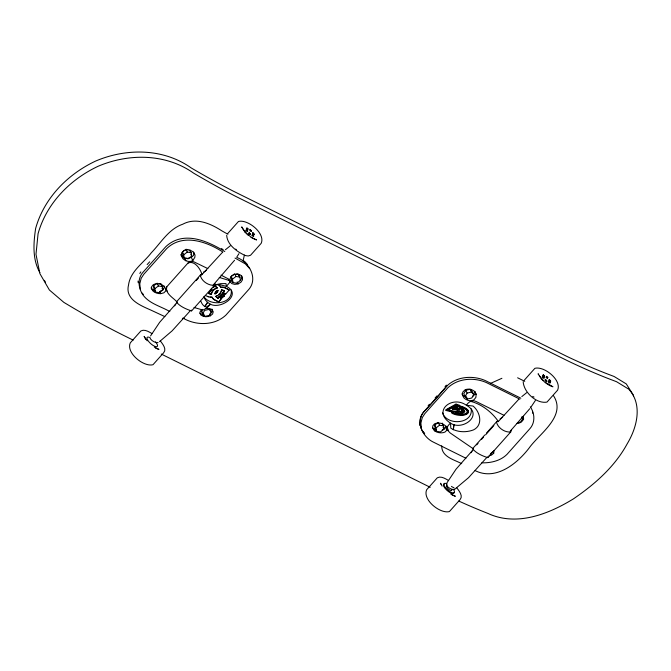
<?xml version="1.0" encoding="UTF-8"?>
<svg xmlns="http://www.w3.org/2000/svg" width="671" height="671" viewBox="0 0 671 671"><rect width="100%" height="100%" fill="white"/><g stroke="black" fill="none" stroke-linecap="round" stroke-linejoin="round"><path stroke-width="1.01" d="M464.592 411.113L463.443 409.486A21.875 15.911 -23.7 0 0 460.08 407.607L459.509 407.876L460.423 408.572M511.277 430.22L510.748 431.931L487.851 457.63C482.399 456.054 475.898 453.026 472.56 448.706L484.781 434.993M226.681 235.278C227.243 244.923 237.081 251.784 245.141 255.466M215.089 283.598L214.46 285.242L191.596 310.899C186.219 309.272 179.518 306.244 176.398 301.95L200.872 274.489L201.904 274.187C200.252 268.652 194.498 260.18 187.964 263.049L166.744 286.853L166.072 289.553L167.23 291.239M476.142 394.338L475.882 397.391L473.919 399.849C470.614 401.795 466.571 400.386 463.971 397.945L462.428 395.076L462.747 392.149L464.844 389.968C468.106 388.266 471.923 389.172 474.607 391.487L476.142 394.338L474.682 391.336M447.339 427.041L448.111 430.799L450.157 432.954L473.214 448.74M244.403 255.064L243.036 260.969M459.316 409.637L456.792 406.936M475.085 392.065L474.607 394.649L472.434 396.67M523.179 381.69C523.757 392.183 536.397 404.059 546.982 402.088L557.593 390.178C562.088 380.314 544.315 365.812 534.888 368.32L524.277 380.222M222.915 295.819L222.847 297.144L222.915 295.819L224.357 296.062L223.057 296.129M462.982 410.4L462.193 411.608M488.991 455.81L491.457 455.131L493.697 453.269L494.007 450.451M246.366 228.366L247.75 229.985L246.827 227.846L248.345 229.063L247.389 229.054M247.356 231.185L247.23 231.587L245.712 230.371L246.668 230.379M249.654 229.994L250.216 231.201L251.164 231.21M250.132 234.414L249.998 234.816L248.488 233.6L249.436 233.609M252.422 233.223L252.984 234.431L253.932 234.439M253.42 236.041L253.286 236.444L251.776 235.227L252.724 235.236M542.26 376.817L542.822 378.025L543.778 378.025M544.29 376.431L544.164 376.825L542.646 375.609L543.602 375.617M548.316 381.673L548.878 382.881L549.834 382.889M548.836 380.071L549.398 381.279L550.346 381.287M468.098 412.69L468.366 411.248M220.776 296.842L221.22 295.768L220.088 295.492L221.363 296.079L220.918 297.144L221.942 296.146L222.847 297.144M229.952 282.063L229.264 280.503L219.232 277.417M487.851 457.63L487.582 456.8M166.744 286.853C164.957 293.504 173.227 297.714 177.11 302.017L176.398 301.95M150.556 335.928L159.623 322.348L176.976 302.613M446.97 482.776L456.045 469.188L473.39 449.453M210.006 309.105L211.306 311.889L209.318 315.353L204.982 316.351L202.642 313.877L201.342 311.092L202.34 309.356M202.642 313.877L204.638 310.413L208.966 309.423L211.306 311.889M203.028 314.699L203.682 313.558M465.783 390.287L463.795 393.751L465.095 396.536L467.435 399.01L471.763 398.012L473.76 394.548L472.459 391.763L470.119 389.289L465.783 390.287L467.083 393.072L465.095 396.536M465.481 397.358L466.135 396.217M490.09 454.98L491.088 453.252M521.937 416.725L522.81 418.578L520.813 422.042L517.349 422.839M523.305 416.272L523.598 419.073C522.382 421.807 519.58 423.535 516.603 423.535M238.96 253.646L236.838 256.976M535.374 400.495L530.979 407.087M174.611 305.867L175.685 304.223M229.608 282.566L226.412 286.383L219.174 284.521L213.554 285.116M471.025 452.715L472.099 451.071M139.794 273.474L140.851 271.889M240.134 280.595L241.795 278.322L241.669 275.706M470.967 401.459C481.577 404.143 491.633 411.994 497.983 420.943L496.49 421.984C497.605 427.788 504.928 432.778 510.748 431.931M234.565 260.247L213.143 285.091M149.834 337.379C150.321 340.189 155.227 343.183 158.037 342.571M446.718 484.152C445.066 486.123 453.068 491.138 454.359 488.983M529.788 408.698L510.228 431.185M191.596 310.899L191.445 310.128M192.812 260.591L194.85 257.303L195.035 255.081L193.508 252.229C190.824 249.914 186.999 249.008 183.737 250.702L181.64 252.892L181.329 255.819L182.873 258.687C185.473 261.128 189.507 262.537 192.812 260.591L191.327 257.412L193.5 255.383L193.978 252.808L193.575 252.078M520.864 398.188L485.292 380.566C472.887 375.181 456.683 376.33 446.76 386.119A577.781 338.595 -63.6 0 1 435.63 399.144A577.781 338.595 -63.6 0 1 424.173 411.466C414.753 421.078 422.545 436.896 433.139 442.004L465.909 458.234M200.872 274.489L200.31 275.152C201.233 281.023 208.647 285.905 214.46 285.242M445.066 386.588L446.307 385.146M435.102 398.012L436.972 395.882M227.863 233.374L238.473 221.472C247.901 218.972 265.674 233.474 261.178 243.338L250.568 255.24L248.195 255.986L245.536 255.592M196.335 280.436L198.423 278.096M200.512 275.756L201.904 274.187M201.686 274.892L222.302 252.497M190.455 310.556L172.128 330.845L159.539 341.606M214.795 286.039L213.386 287.616M215.022 286.14A8.866 6.5 -25 0 1 217.06 287.725L217.203 288.027A7.146 5.242 -25 0 0 211.499 294.426L211.357 294.116A11.776 8.639 -25 0 1 208.48 293.185L212.162 289.05L209.855 292.103M218.939 296.758L218.058 298.201L218.939 296.758L221.774 298.394L218.578 301.984L214.519 299.954A10.971 8.052 -25 0 1 212.095 297.312A12.564 9.218 -25 0 1 207.658 296.574L205.284 295.399M218.293 284.429A14.016 10.283 -25 0 1 220.709 287.096A9.184 6.744 -25 0 1 225.288 287.809L229.264 290.006L225.666 294.032L222.847 292.405L224.307 290.769A6.895 5.058 -25 0 0 223.242 290.216M222.99 292.707L224.45 291.08A6.895 5.058 -25 0 0 221.606 290.14L221.464 289.838A6.895 5.058 -25 0 1 222.52 289.998M220.935 294.007L222.118 294.653L222.94 293.73L221.975 294.351L220.935 294.007L221.38 295.29L220.231 295.802M223.376 295.047L224.223 294.099L223.518 295.349L224.357 296.062M218.578 301.984L221.631 298.092M446.936 385.9L423.98 411.659C418.612 417.823 418.914 427.754 424.466 433.684M486.374 433.206L497.001 421.279M476.662 444.873L478.037 443.33M481.476 439.471L483.539 437.157M485.603 434.842L493.856 425.582M498.1 421.732L518.725 399.346M486.869 457.404L468.543 477.685L454.259 489.671M147.159 264.584L149.692 261.807M428.157 405.661L429.423 404.269M446.836 430.237L444.974 432.074C440.512 434.162 432.032 432.09 432.703 426.026L434.439 423.913C439.052 421.413 447.482 424.248 446.836 430.237L445.351 427.058L443.69 429.331L442.189 429.994M490.761 453.638L492.933 451.617L493.697 453.269M187.964 263.049L191.042 261.539L193.575 261.682L207.876 268.618M207.012 307.914L210.493 304.24C220.876 309.776 242.801 294.452 226.412 286.383L226.001 283.648L225.347 283.59L220.684 283.64L213.688 285.376M225.397 249.755L230.254 245.838M521.812 396.595L526.668 392.678M207.054 307.997L202.927 310.061L194.003 307.469M190.136 251.625L189.91 249.947L191.21 252.732L191.663 256.096L188.148 258.805L184.189 258.159L182.889 255.366L182.437 252.002L185.246 249.838M180.793 254.544L181.732 256.255L182.889 255.366M184.189 258.159L183.737 254.795L187.251 252.078L191.21 252.732M159.111 283.498L161.09 283.825L162.39 286.609L162.835 289.973L159.321 292.682L155.362 292.036L154.062 289.243L153.617 285.88L156.427 283.716M151.025 287.884L152.913 290.132L154.062 289.243M155.362 292.036L154.917 288.673L158.431 285.955L162.39 286.609M236.653 274.02L238.633 274.347L239.933 277.131L240.377 280.495L236.871 283.212L232.912 282.558L231.612 279.773L231.16 276.41L233.969 274.238M231.612 279.773L230.455 280.663L232.803 281.627M232.912 282.558L232.46 279.195L235.974 276.486L239.933 277.131M434.716 425.137L438.23 422.428L439.53 425.221L443.489 425.867L443.942 429.23L440.428 431.948L436.469 431.294L435.169 428.501L434.716 425.137L436.016 427.93L436.469 431.294M435.169 428.501L434.011 429.398L434.758 430.983M436.016 427.93L439.53 425.221M204.99 271.336L206.249 270.371M202.172 309.817L200.478 310.95L199.773 313.055L200.931 315.093C204.445 317.609 209.679 317.266 212.598 314.011L213.235 311.78L212.095 309.767L209.52 308.61L206.081 308.585M502.663 417.219L500.13 418.788M490.644 383.351L501.916 378.293M220.918 297.144L222.076 296.456M238.062 283.925L240.906 282.248L242.491 279.815L242.357 277.182L240.528 275.043L237.526 274.036L234.171 274.464L231.386 276.267L229.927 278.977L230.111 281.703L231.822 283.59L234.724 284.378L238.062 283.925L237.131 281.921M204.814 271.394L203.716 271.94M459.3 405.259L455.995 404.11L445.779 409.813L446.081 410.493L453.302 412.237A0.872 0.629 -23.7 0 0 452.137 412.631A0.872 0.629 -23.7 0 0 452.363 413.504C465.146 419.291 477.978 410.535 458.704 405.594L459.3 405.259L459.593 405.947L458.998 406.274L461.774 406.651L465.246 408.371L468.392 411.214M466.345 409.528C471.814 417.119 456.372 414.535 452.757 412.984C456.624 413.135 461.732 414.569 464.894 411.801L463.736 410.166A21.875 15.911 -23.7 0 0 460.381 408.287L459.803 408.555L462.093 410.325L462.478 411.575C457.807 413.571 452.304 411.189 447.549 410.266L447.255 409.587L455.936 404.747L457.253 405.2M446.081 410.493L456.297 404.789L459.593 405.947M447.549 410.266L456.23 405.427L458.209 406.114L452.615 409.218L452.313 408.538L457.916 405.435M160.335 291.063L162.592 290.073L164.252 287.792L164.169 286.056M220.088 295.492L221.38 295.29M457.253 406.383L457.706 406.215M188.048 258.335L191.327 257.412M160.646 293.672L163.867 292.816L165.737 290.979C166.374 284.99 157.953 282.147 153.332 284.655L151.596 286.769C150.765 291.6 156.771 293.839 160.646 293.672L159.589 291.399M467.083 393.072L471.419 392.074L473.76 394.548M223.015 294.351L224.223 294.099M224.366 294.401L223.158 294.653L222.797 293.428M461.799 411.952L463.846 411.231L463.451 410.333M182.378 318.717L184.349 318.339M481.82 462.831C490.853 463.065 500.499 460.86 507.066 454.292L530.023 428.534C535.391 422.42 534.77 413.311 530.333 406.852M185.414 258.016L187.175 258.226M200.059 313.231L202.86 314.884L204.621 315.093M457.874 409.235L455.911 408.891A38.213 27.788 -23.7 0 1 453.755 408.337M185.951 249.293L187.93 249.62M456.339 409.578C460.256 410.459 456.372 409.578 456.406 407.716L454.057 409.016A38.213 27.788 -23.7 0 0 456.213 409.57M455.81 413.168C459.283 413.462 466.177 415.777 467.687 411.449M455.601 409.427L456.934 409.721M453.99 409.033L454.812 409.243M447.255 409.587C452.002 410.501 457.505 412.883 462.176 410.895L461.791 409.637M452.64 412.984L452.061 412.816A0.872 0.629 -23.7 0 1 452.162 411.659M452.313 408.538L453.16 408.798M452.615 409.218L459.484 410.426L457.102 407.976L457.555 407.062L458.553 406.827A7.977 5.796 -23.7 0 1 462.218 407.507L465.791 409.528L467.754 411.524M549.943 385.666L552.954 386.781L545.733 382.621M152.913 290.132L155.261 291.097M436.36 430.363L434.011 429.398L432.761 427.897M155.714 348.199L158.96 349.423L154.28 347.108M452.128 495.047L455.374 496.272L450.694 493.948M475.093 470.581C495.668 481.082 517.156 463.711 529.159 447.976C539.35 433.583 566.743 416.213 553.525 395.747M546.89 377.253L545.934 377.245L547.452 378.452L546.529 376.322L548.048 377.538L547.091 377.53M227.905 234.263L221.883 230.866C210.426 223.477 195.907 217.11 182.697 224.24C168.723 229.029 161.074 242.642 151.352 252.732C143.468 263.049 130.317 271.168 128.522 285.024C124.873 299.551 140.902 305.624 151.151 310.22L164.84 316.603M517.618 377.79L524.781 381.338M221.271 248.597L223.141 249.528M224.785 251.508C207.414 240.822 183.359 230.228 165.838 246.643L142.881 272.401C137.186 278.826 138.402 288.304 142.998 294.98C149.482 303.787 160.805 306.278 169.822 311.554M236.955 257.538C249.05 261.883 258.251 278.239 248.924 289.276L225.968 315.035C214.561 325.838 196.016 325.812 182.931 318.046M222.873 252.036C206.702 241.518 182.789 233.181 166.727 248.555L143.77 274.313L141.162 278.322L139.778 283.892L140.407 289.57M235.043 258.067L245.309 263.846L249.696 268.61M519.891 399.178L486.19 382.487C473.843 377.119 457.84 378.259 447.834 387.813L424.877 413.571L422.269 417.588L420.885 423.149L421.505 428.828M221.027 275.135L228.576 279.019L229.834 281.644M504.013 415.324L475.831 401.367C472.166 399.455 468.274 402.088 466.412 405.284C452.12 394.9 431.881 411.172 450.501 423.141C462.646 431.31 484.001 414.904 466.412 405.284L473.063 406.039C480.176 411.818 483.414 424.936 473.583 429.859C466.353 432.652 457.446 432.451 450.803 428.165L450.501 423.141C448.547 424.802 445.385 428.173 448.329 430.497M229.264 290.006L225.431 288.111A9.184 6.744 -25 0 0 220.851 287.398A14.016 10.283 -25 0 0 217.798 284.319M222.847 292.405L225.666 294.032M219.081 297.06L221.774 298.394M461.723 463.678C453.965 459.56 441.543 456.917 441.711 445.838M133.16 340.13L125.662 336.414A473.801 162.902 41.7 0 1 73.416 308.081L63.854 302.378L49.377 289.989L39.874 273.6L35.991 254.343L38.071 233.701C46.5 203.388 70.086 179.392 98.184 166.24C128.849 153.214 165.812 153.416 193.651 173.168A473.424 162.776 41.7 0 0 235.638 196.326L569.033 361.484A473.424 162.776 41.7 0 0 608.161 378.519L616.557 381.715L628.719 389.146C642.986 404.588 636.913 427.729 627.2 443.808C614.812 466.697 594.682 484.395 573.386 498.897C548.392 514.229 516.485 526.735 487.926 513.424A473.801 162.902 41.7 0 1 458.796 501.061M161.266 354.053L430.22 487.289M457.874 409.134L456.121 407.523M218.436 301.673L214.376 299.643A10.971 8.052 -25 0 1 211.952 297.001A12.564 9.218 -25 0 1 210.392 296.943M549.708 385.557L545.993 383.2M448.262 480.319C445.133 478.566 440.939 475.773 437.307 477.802L426.697 489.704C422.21 499.568 439.983 514.07 449.411 511.57L460.012 499.669C463.476 495.986 458.947 490.736 456.725 487.758M151.847 333.479C148.719 331.717 144.525 328.924 140.893 330.954L130.283 342.864C125.796 352.728 143.569 367.23 152.996 364.722L163.598 352.82C167.062 349.146 162.533 343.887 160.31 340.91M465.64 397.173L462.839 395.521L461.9 393.81M181.732 256.255L184.542 257.916L185.901 260.843M250.996 237.383L256.54 239.941C250.3 237.517 244.957 232.72 241.703 226.899L244.89 231.981M464.458 408.161L465.498 408.849M545.28 382.68L541.405 378.947M248.186 235.236L244.99 232.099M543.292 380.474L539.35 375.877M521.635 417.345L522.81 418.578M201.342 311.092L202.508 312.325M422.822 431.478L424.676 433.466M203.841 296.649C210.568 306.781 233.097 304.173 231.243 289.981M142.109 293.059L143.359 294.418M244.345 261.12L247.498 264.575M541.304 378.821L538.117 373.739L538.528 374.678M147.125 340.809L144.122 336.381L145.775 339.459M44.361 280.327L45.393 282.097M39.874 272.594C32.25 259.3 33.458 243.112 35.63 228.467C44.068 198.163 67.645 174.158 95.752 161.015C126.416 147.981 163.372 148.19 191.218 167.943A473.424 162.776 41.7 0 0 233.206 191.101L566.592 356.259A473.424 162.776 41.7 0 0 605.728 373.294L614.116 376.49L626.278 383.921L633.407 395.202L633.55 396.385M442.063 486.098L440.537 483.221L440.948 484.16M211.902 309.046L212.304 309.776L211.826 312.359L209.654 314.38L210.35 315.873M200.889 301.321C201.837 303.77 203.565 306.521 206.349 307.058L210.493 304.24L207.574 302.353L205.393 299.987L204.11 297.303M442.558 412.866C446.903 426.001 473.189 424.223 471.243 408.882M522.902 417.58L523.598 419.073M470.119 389.289L471.419 392.074M466.563 397.148L467.435 399.01M445.997 426.085L446.76 427.729M442.189 423.082L443.489 425.867M443.07 427.377L443.942 429.23M234.674 273.693L235.974 276.486M231.16 276.41L232.46 279.195M217.815 290.367L217.958 290.669A4.093 3.003 -25 0 1 215.064 293.915L214.921 293.613A4.093 3.003 -25 0 0 217.815 290.367A3.649 2.676 -25 0 0 217.052 290.694M218.058 298.201A11.122 8.161 -25 0 1 215.911 296.532L215.777 296.221A11.122 8.161 -25 0 0 217.916 297.899M190.79 254.234L191.663 256.096M186.387 250.224L187.251 252.078M182.437 252.002L183.737 254.795M202.86 314.884L203.607 316.469M161.971 288.111L162.835 289.973M157.131 283.17L158.431 285.955M153.617 285.88L154.917 288.673M455.995 404.11L456.297 404.789M455.936 404.747L456.23 405.427M238.633 274.347L238.859 276.024M138.025 281.04L138.226 282.776M532.497 411.365L532.707 413.252M419.736 422.982L420.004 425.599M452.59 411.516A0.872 0.629 -23.7 0 1 453 411.549M459.249 406.148A7.977 5.796 -23.7 0 1 460.205 406.265M215.064 293.915A3.649 2.676 -25 0 1 217.958 290.669M215.03 292.959A3.649 2.676 -25 0 1 215.316 292.304M215.768 291.692A3.649 2.676 -25 0 1 216.691 290.904M221.464 289.838A7.733 5.678 -25 0 1 221.178 291.113M220.918 291.751A7.733 5.678 -25 0 1 220.583 292.371M220.172 292.984A7.733 5.678 -25 0 1 218.57 294.636M217.236 295.534A7.733 5.678 -25 0 1 216.523 295.911M221.606 290.14A7.733 5.678 -25 0 1 215.911 296.532M211.357 294.116A7.146 5.242 -25 0 1 217.06 287.725M214.938 286.341A8.866 6.5 -25 0 1 217.203 288.027M208.899 296.691A12.564 9.218 -25 0 1 207.515 296.272M211.499 294.426A11.776 8.639 -25 0 1 208.622 293.487M451.658 489.36A3.397 1.166 41.7 0 1 448.807 489.335A3.397 1.166 41.7 0 1 447.112 485.72M453.906 492.942A6.794 2.332 41.7 0 1 446.55 489.964A6.794 2.332 41.7 0 1 444.504 483.892M453.453 489.419A6.794 2.332 41.7 0 1 451.969 492.682A6.794 2.332 41.7 0 1 444.445 486.072A6.794 2.332 41.7 0 1 447.238 483.959M534.032 397.064A3.397 1.166 41.7 0 1 532.749 396.427M453.923 487.582A3.397 1.166 41.7 0 1 451.457 486.366M236.335 249.587A3.397 1.166 41.7 0 1 235.647 249.084M155.546 341.916A6.794 2.332 41.7 0 1 156.1 346.714A6.794 2.332 41.7 0 1 148.283 341.027A6.794 2.332 41.7 0 1 149.088 337.219M464.206 411.633L460.885 412.774L463.099 411.742L463.116 410.551L464.206 411.633M453.965 424.416L453.344 429.692L453.965 424.416M246.307 229.448L247.691 231.059L246.307 229.448M249.084 232.678L250.468 234.288L249.084 232.678M250.115 229.474L251.499 231.092L250.115 229.474M252.371 234.305L253.755 235.924L252.371 234.305M252.883 232.703L254.267 234.322L252.883 232.703M542.722 376.288L544.106 377.907L542.722 376.288M543.242 374.695L544.626 376.305L543.242 374.695M545.028 380.046L546.412 381.656L545.028 380.046M545.498 379.518L546.882 381.136L545.498 379.518M548.786 381.153L550.17 382.764L548.786 381.153M549.297 379.551L550.681 381.162L549.297 379.551M207.574 302.353L204.848 306.588L207.574 302.353"/></g></svg>
